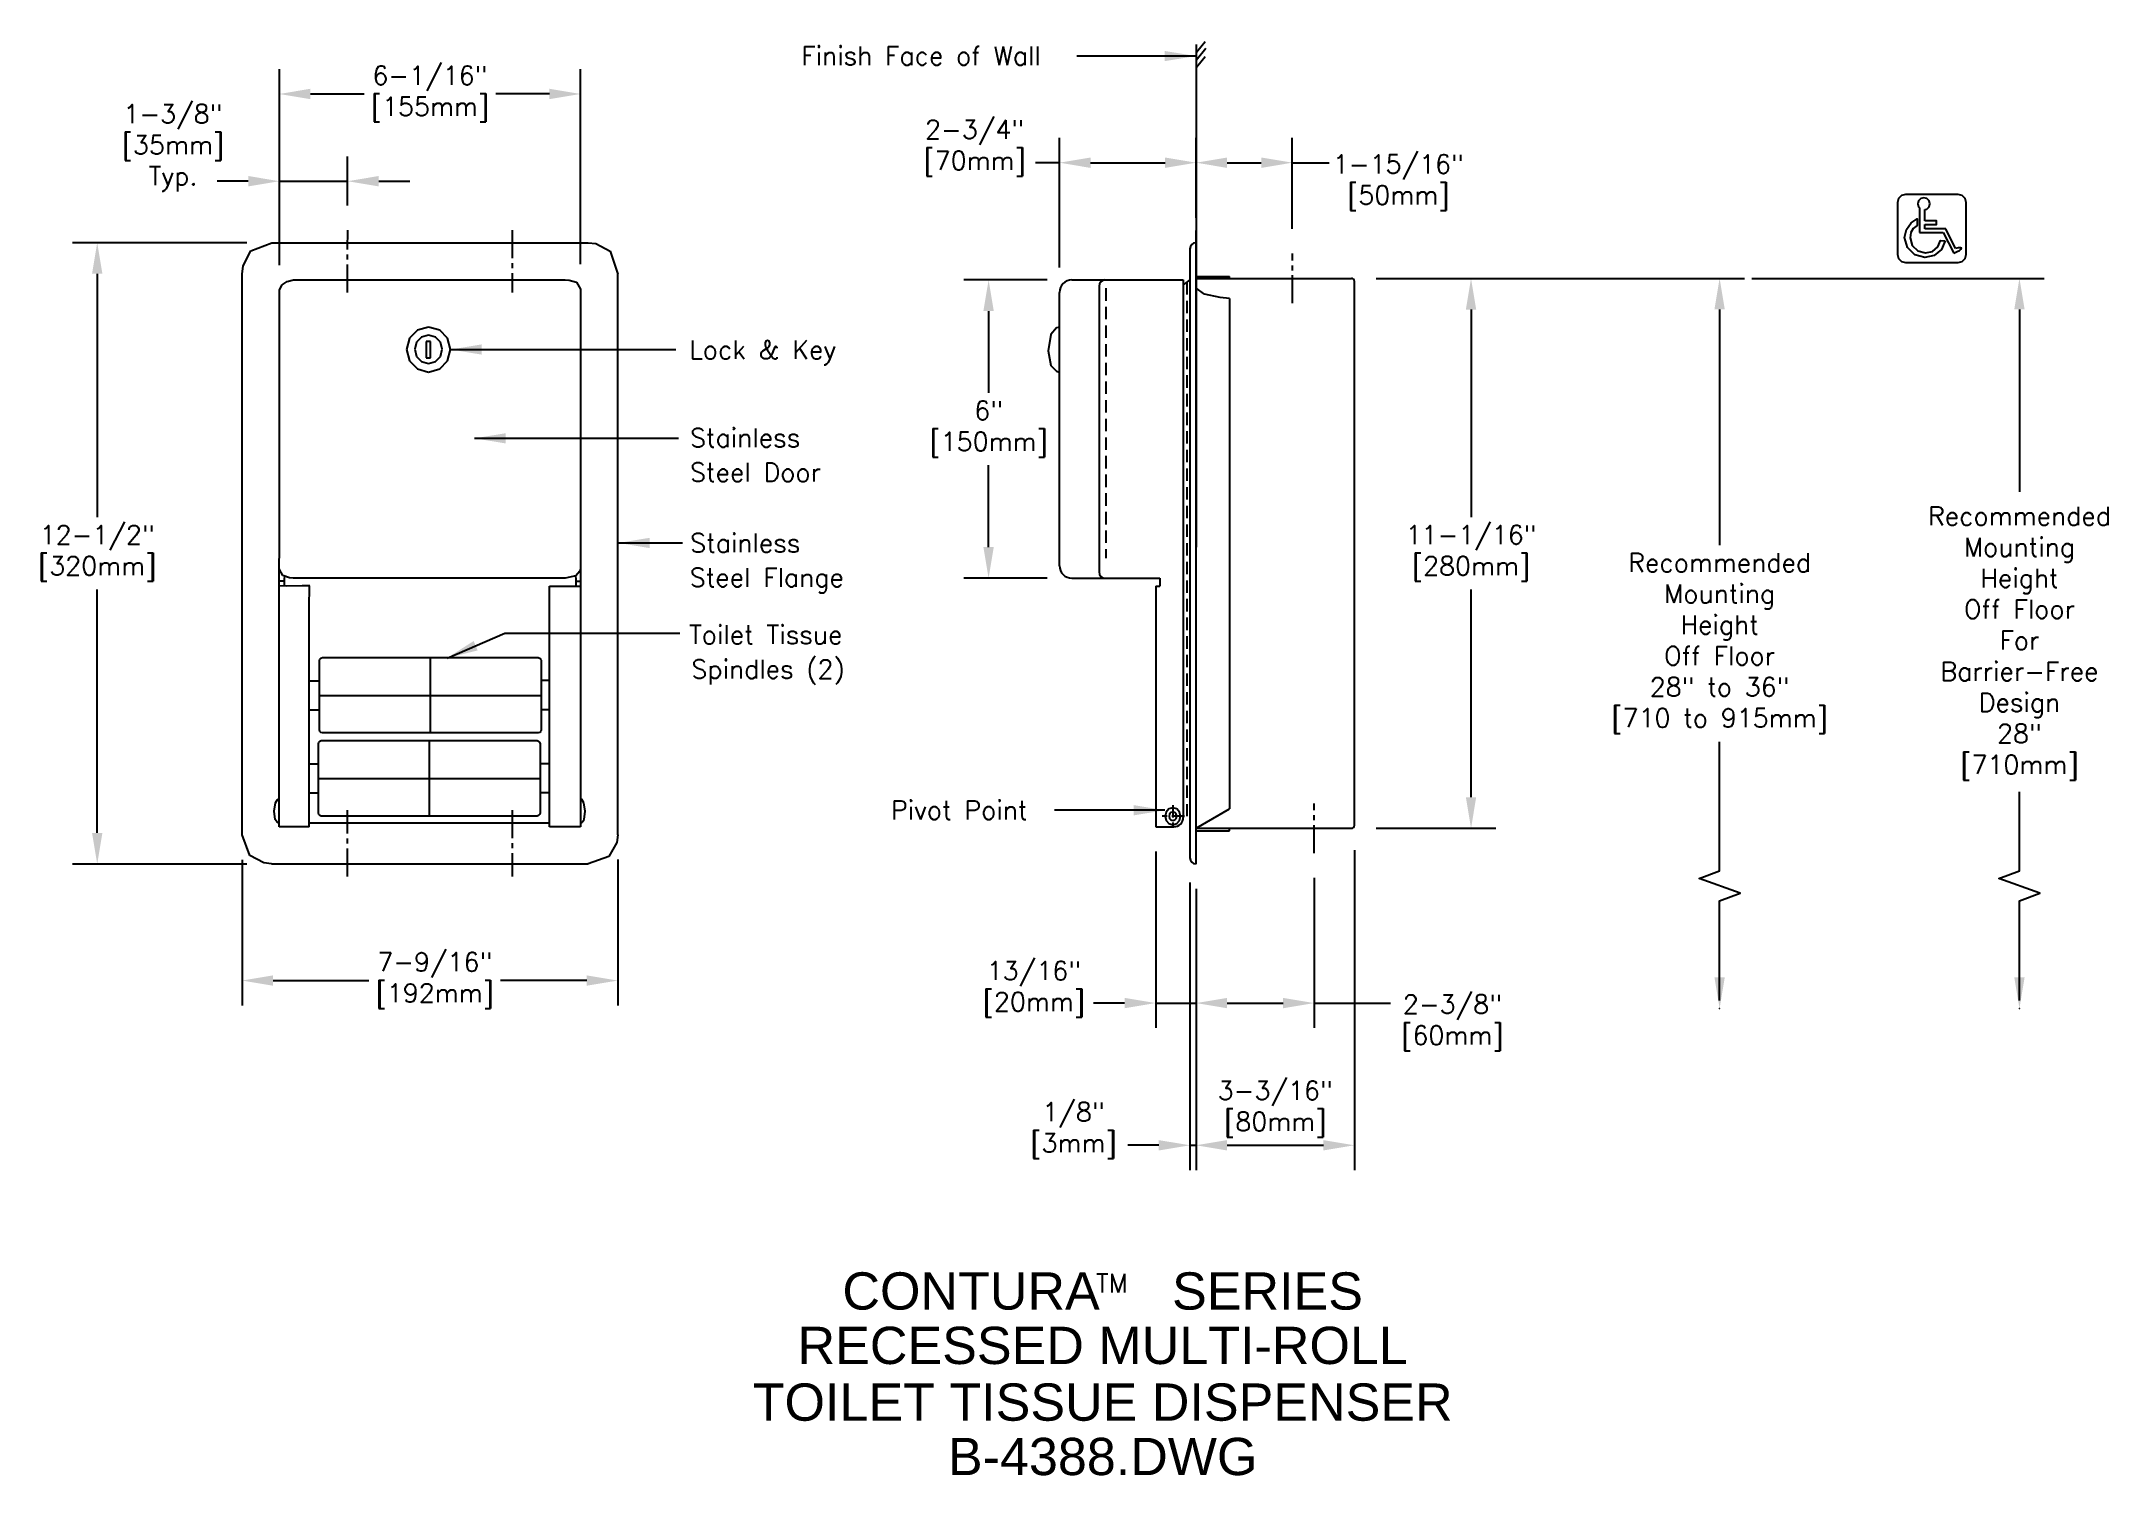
# Model space of a CAD drawing. Extents: x 138 to 179.6, y 17.5 to 46.4.
import ezdxf
from ezdxf.enums import TextEntityAlignment as Align

# ---------------------------------------------------------------- set-up
doc = ezdxf.new("R2010")
doc.units = 0
doc.header["$MEASUREMENT"] = 0
doc.header["$PDMODE"] = 35
doc.header["$PDSIZE"] = 0.000315
doc.linetypes.add('CENTER2', pattern=[1.125, 0.75, -0.125, 0.125, -0.125])
doc.linetypes.add('HIDDEN2', pattern=[0.1875, 0.125, -0.0625])
doc.layers.get('0').update_dxf_attribs({"linetype": 'CONTINUOUS'})
doc.layers.get('DEFPOINTS').update_dxf_attribs({"linetype": 'CONTINUOUS'})
for name, color, linetype in [('DETAIL', 4, 'CONTINUOUS'), ('DIM', 1, 'CONTINUOUS'), ('TEXT', 2, 'CONTINUOUS')]:
    doc.layers.add(name, color=color, linetype=linetype)
doc.styles.add('ARIAL_5', font='ARIAL.TTF', dxfattribs={"height": 5})
doc.styles.add('DIM_S_8', font='simplex.shx', dxfattribs={"height": 0.375})
doc.dimstyles.new('DIM_S_7', dxfattribs={"dimtxt": 0.12, "dimasz": 0.625, "dimexe": 0.5, "dimexo": 0.5, "dimgap": 0.09375, "dimtad": 1, "dimtih": 1, "dimtoh": 1, "dimdec": 4, "dimrnd": 0.0625, "dimzin": 0, "dimtxsty": 'DIM_S_8', "dimcen": 0.09375, "dimaunit": 1, "dimazin": 3, "dimtfac": 1, "dimtdec": 4, "dimtofl": 0, "dimtmove": 0, "dimatfit": 3, "dimtolj": 1, "dimtzin": 0})

# ---------------------------------------------------------------- blocks, each defined once
blk = doc.blocks.new('TBLK_TX')
blk = doc.blocks.new('*D1')
at = {"color": 0, "linetype": 'BYBLOCK'}
for p, q in [((144.701, 42.31), (141.188, 42.31)), ((141.688, 41.685), (141.688, 36.788)), ((141.688, 30.435), (141.688, 35.333)), ((144.699, 29.81), (141.188, 29.81))]:
    blk.add_line(p, q, dxfattribs=at)
for points in [[(141.584, 41.685), (141.793, 41.685), (141.688, 42.31)], [(141.584, 30.435), (141.793, 30.435), (141.688, 29.81)]]:
    blk.add_solid(points, dxfattribs=at)
at = {"layer": 'DEFPOINTS', "color": 0, "linetype": 'BYBLOCK'}
for p in [(145.201, 42.31), (141.688, 29.81), (145.199, 29.81)]:
    blk.add_point(p, dxfattribs=at)
at = {"color": 0, "linetype": 'BYBLOCK', "insert": (141.688, 36.06), "char_height": 0.375, "attachment_point": 5, "style": 'DIM_S_8'}
blk.add_mtext('\\A1;12-1/2"\\P[320mm]', dxfattribs=at)
blk = doc.blocks.new('*D2')
at = {"color": 0, "linetype": 'BYBLOCK'}
for p, q in [((145.354, 41.861), (145.354, 45.802)), ((151.416, 41.875), (151.416, 45.802)), ((145.979, 45.302), (147.059, 45.302)), ((150.791, 45.302), (149.711, 45.302))]:
    blk.add_line(p, q, dxfattribs=at)
for points in [[(145.979, 45.407), (145.979, 45.198), (145.354, 45.302)], [(150.791, 45.407), (150.791, 45.198), (151.416, 45.302)]]:
    blk.add_solid(points, dxfattribs=at)
at = {"layer": 'DEFPOINTS', "color": 0, "linetype": 'BYBLOCK'}
for p in [(151.416, 45.302), (145.354, 41.361), (151.416, 41.375)]:
    blk.add_point(p, dxfattribs=at)
at = {"color": 0, "linetype": 'BYBLOCK', "insert": (148.385, 45.302), "char_height": 0.375, "attachment_point": 5, "style": 'DIM_S_8'}
blk.add_mtext('\\A1;6-1/16"\\P[155mm]', dxfattribs=at)
blk = doc.blocks.new('*D3')
at = {"color": 0, "linetype": 'BYBLOCK'}
for p, q in [((145.354, 41.861), (145.354, 44.047)), ((146.729, 43.06), (146.729, 44.047)), ((144.729, 43.547), (144.104, 43.547)), ((145.354, 43.547), (146.729, 43.547)), ((147.354, 43.547), (147.979, 43.547))]:
    blk.add_line(p, q, dxfattribs=at)
for points in [[(144.729, 43.652), (144.729, 43.443), (145.354, 43.547)], [(147.354, 43.652), (147.354, 43.443), (146.729, 43.547)]]:
    blk.add_solid(points, dxfattribs=at)
at = {"layer": 'DEFPOINTS', "color": 0, "linetype": 'BYBLOCK'}
for p in [(146.729, 43.547), (146.729, 42.56), (145.354, 41.361)]:
    blk.add_point(p, dxfattribs=at)
at = {"color": 0, "linetype": 'BYBLOCK', "insert": (143.213, 44.216), "char_height": 0.375, "attachment_point": 5, "style": 'DIM_S_8'}
blk.add_mtext('\\A1;1-3/8"\\P[35mm]\\PTyp.', dxfattribs=at)
blk = doc.blocks.new('*D4')
at = {"color": 0, "linetype": 'BYBLOCK'}
for p, q in [((144.603, 29.896), (144.603, 26.965)), ((152.166, 29.898), (152.166, 26.965)), ((145.228, 27.465), (147.156, 27.465)), ((151.541, 27.465), (149.808, 27.465))]:
    blk.add_line(p, q, dxfattribs=at)
for points in [[(145.228, 27.569), (145.228, 27.361), (144.603, 27.465)], [(151.541, 27.569), (151.541, 27.361), (152.166, 27.465)]]:
    blk.add_solid(points, dxfattribs=at)
at = {"layer": 'DEFPOINTS', "color": 0, "linetype": 'BYBLOCK'}
for p in [(144.603, 30.396), (152.166, 30.398), (152.166, 27.465)]:
    blk.add_point(p, dxfattribs=at)
at = {"color": 0, "linetype": 'BYBLOCK', "insert": (148.482, 27.465), "char_height": 0.375, "attachment_point": 5, "style": 'DIM_S_8'}
blk.add_mtext('\\A1;7-9/16"\\P[192mm]', dxfattribs=at)
blk = doc.blocks.new('*D5')
at = {"color": 0, "linetype": 'BYBLOCK'}
for p, q in [((158.243, 41.561), (156.567, 41.561)), ((157.067, 40.936), (157.067, 39.288)), ((157.067, 36.186), (157.067, 37.833)), ((158.243, 35.561), (156.567, 35.561))]:
    blk.add_line(p, q, dxfattribs=at)
for points in [[(156.962, 40.936), (157.171, 40.936), (157.067, 41.561)], [(156.962, 36.186), (157.171, 36.186), (157.067, 35.561)]]:
    blk.add_solid(points, dxfattribs=at)
at = {"layer": 'DEFPOINTS', "color": 0, "linetype": 'BYBLOCK'}
for p in [(158.743, 41.561), (157.067, 35.561), (158.743, 35.561)]:
    blk.add_point(p, dxfattribs=at)
at = {"color": 0, "linetype": 'BYBLOCK', "insert": (157.067, 38.561), "char_height": 0.375, "attachment_point": 5, "style": 'DIM_S_8'}
blk.add_mtext('\\A1;6"\\P[150mm]', dxfattribs=at)
blk = doc.blocks.new('*D6')
at = {"color": 0, "linetype": 'BYBLOCK'}
for p, q in [((158.493, 41.811), (158.493, 44.42)), ((161.243, 42.81), (161.243, 44.42)), ((159.118, 43.92), (160.618, 43.92))]:
    blk.add_line(p, q, dxfattribs=at)
for points in [[(159.118, 44.024), (159.118, 43.815), (158.493, 43.92)], [(160.618, 44.024), (160.618, 43.815), (161.243, 43.92)]]:
    blk.add_solid(points, dxfattribs=at)
at = {"layer": 'DEFPOINTS', "color": 0, "linetype": 'BYBLOCK'}
for p in [(161.243, 43.92), (161.243, 42.31), (158.493, 41.311)]:
    blk.add_point(p, dxfattribs=at)
at = {"color": 0, "linetype": 'BYBLOCK', "insert": (156.785, 44.214), "char_height": 0.375, "attachment_point": 5, "style": 'DIM_S_8'}
blk.add_mtext('\\A1;2-3/4"\\P[70mm]', dxfattribs=at)
blk = doc.blocks.new('*D7')
at = {"color": 0, "linetype": 'BYBLOCK'}
for p, q in [((161.243, 42.81), (161.243, 44.42)), ((163.18, 42.591), (163.18, 44.42)), ((161.868, 43.92), (162.555, 43.92))]:
    blk.add_line(p, q, dxfattribs=at)
for points in [[(161.868, 44.024), (161.868, 43.815), (161.243, 43.92)], [(162.555, 44.024), (162.555, 43.815), (163.18, 43.92)]]:
    blk.add_solid(points, dxfattribs=at)
at = {"layer": 'DEFPOINTS', "color": 0, "linetype": 'BYBLOCK'}
for p in [(163.18, 43.92), (161.243, 42.31), (163.18, 42.091)]:
    blk.add_point(p, dxfattribs=at)
at = {"color": 0, "linetype": 'BYBLOCK', "insert": (165.313, 43.518), "char_height": 0.375, "attachment_point": 5, "style": 'DIM_S_8'}
blk.add_mtext('\\A1;1-15/16"\\P[50mm]', dxfattribs=at)
blk = doc.blocks.new('*D8')
at = {"color": 0, "linetype": 'BYBLOCK'}
for p, q in [((164.868, 41.591), (167.277, 41.591)), ((166.777, 40.966), (166.777, 36.788)), ((166.777, 31.154), (166.777, 35.333)), ((164.868, 30.529), (167.277, 30.529))]:
    blk.add_line(p, q, dxfattribs=at)
for points in [[(166.673, 40.966), (166.881, 40.966), (166.777, 41.591)], [(166.673, 31.154), (166.881, 31.154), (166.777, 30.529)]]:
    blk.add_solid(points, dxfattribs=at)
at = {"layer": 'DEFPOINTS', "color": 0, "linetype": 'BYBLOCK'}
for p in [(164.368, 41.591), (164.368, 30.529), (166.777, 30.529)]:
    blk.add_point(p, dxfattribs=at)
at = {"color": 0, "linetype": 'BYBLOCK', "insert": (166.777, 36.06), "char_height": 0.375, "attachment_point": 5, "style": 'DIM_S_8'}
blk.add_mtext('\\A1;11-1/16"\\P[280mm]', dxfattribs=at)
blk = doc.blocks.new('*D9')
at = {"color": 0, "linetype": 'BYBLOCK'}
for p, q in [((161.118, 29.435), (161.118, 23.651)), ((161.243, 29.31), (161.243, 23.651)), ((160.493, 24.151), (159.868, 24.151)), ((161.118, 24.151), (161.243, 24.151)), ((161.868, 24.151), (162.493, 24.151))]:
    blk.add_line(p, q, dxfattribs=at)
for points in [[(160.493, 24.255), (160.493, 24.047), (161.118, 24.151)], [(161.868, 24.255), (161.868, 24.047), (161.243, 24.151)]]:
    blk.add_solid(points, dxfattribs=at)
at = {"layer": 'DEFPOINTS', "color": 0, "linetype": 'BYBLOCK'}
for p in [(161.118, 29.935), (161.243, 29.81), (161.243, 24.151)]:
    blk.add_point(p, dxfattribs=at)
at = {"color": 0, "linetype": 'BYBLOCK', "insert": (158.776, 24.448), "char_height": 0.375, "attachment_point": 5, "style": 'DIM_S_8'}
blk.add_mtext('\\A1;1/8"\\P[3mm]', dxfattribs=at)
blk = doc.blocks.new('*D10')
at = {"color": 0, "linetype": 'BYBLOCK'}
for p, q in [((163.618, 29.529), (163.618, 26.512)), ((161.243, 29.31), (161.243, 26.512)), ((161.868, 27.012), (162.993, 27.012))]:
    blk.add_line(p, q, dxfattribs=at)
for points in [[(161.868, 27.116), (161.868, 26.908), (161.243, 27.012)], [(162.993, 27.116), (162.993, 26.908), (163.618, 27.012)]]:
    blk.add_solid(points, dxfattribs=at)
at = {"layer": 'DEFPOINTS', "color": 0, "linetype": 'BYBLOCK'}
for p in [(163.618, 30.029), (161.243, 29.81), (163.618, 27.012)]:
    blk.add_point(p, dxfattribs=at)
at = {"color": 0, "linetype": 'BYBLOCK', "insert": (166.402, 26.614), "char_height": 0.375, "attachment_point": 5, "style": 'DIM_S_8'}
blk.add_mtext('\\A1;2-3/8"\\P[60mm]', dxfattribs=at)
blk = doc.blocks.new('*D11')
at = {"color": 0, "linetype": 'BYBLOCK'}
for p, q in [((164.43, 30.091), (164.43, 23.651)), ((161.243, 29.31), (161.243, 23.651)), ((161.868, 24.151), (163.805, 24.151))]:
    blk.add_line(p, q, dxfattribs=at)
for points in [[(161.868, 24.255), (161.868, 24.047), (161.243, 24.151)], [(163.805, 24.255), (163.805, 24.047), (164.43, 24.151)]]:
    blk.add_solid(points, dxfattribs=at)
at = {"layer": 'DEFPOINTS', "color": 0, "linetype": 'BYBLOCK'}
for p in [(164.43, 30.591), (161.243, 29.81), (164.43, 24.151)]:
    blk.add_point(p, dxfattribs=at)
at = {"color": 0, "linetype": 'BYBLOCK', "insert": (162.836, 24.879), "char_height": 0.375, "attachment_point": 5, "style": 'DIM_S_8'}
blk.add_mtext('\\A1;3-3/16"\\P[80mm]', dxfattribs=at)
blk = doc.blocks.new('*D12')
at = {"color": 0, "linetype": 'BYBLOCK'}
for p, q in [((160.43, 30.06), (160.43, 26.512)), ((161.243, 29.31), (161.243, 26.512)), ((159.805, 27.012), (159.18, 27.012)), ((160.43, 27.012), (161.243, 27.012)), ((161.868, 27.012), (162.493, 27.012))]:
    blk.add_line(p, q, dxfattribs=at)
for points in [[(159.805, 27.116), (159.805, 26.908), (160.43, 27.012)], [(161.868, 27.116), (161.868, 26.908), (161.243, 27.012)]]:
    blk.add_solid(points, dxfattribs=at)
at = {"layer": 'DEFPOINTS', "color": 0, "linetype": 'BYBLOCK'}
for p in [(160.43, 30.56), (161.243, 29.81), (161.243, 27.012)]:
    blk.add_point(p, dxfattribs=at)
at = {"color": 0, "linetype": 'BYBLOCK', "insert": (157.978, 27.289), "char_height": 0.375, "attachment_point": 5, "style": 'DIM_S_8'}
blk.add_mtext('\\A1;13/16"\\P[20mm]', dxfattribs=at)
blk = doc.blocks.new('ADA')
at = {"layer": 'DETAIL', "linetype": 'CONTINUOUS'}
for p, q in [((1.017, 0.853), (0.492, 0.853)), ((1.261, 0.358), (1.017, 0.853)), ((1.215, 0.235), (1.3, 0.278)), ((1.3, 0.278), (1.299, 0.282))]:
    blk.add_line(p, q, dxfattribs=at)
for points in [[(1.328, 0), (1.431, 0.028), (1.503, 0.1), (1.531, 0.202), (1.531, 1.514), (1.503, 1.616), (1.431, 1.688), (1.328, 1.716), (0, 1.716), (-0.102, 1.688), (-0.175, 1.616), (-0.203, 1.514), (-0.203, 0.202), (-0.175, 0.1), (-0.102, 0.028), (0, 0)], [(0.997, 0.551), (0.905, 0.333), (0.727, 0.181), (0.491, 0.125), (0.233, 0.194), (0.049, 0.378), (-0.021, 0.635), (0.026, 0.833), (0.142, 1), (0.293, 1.1), (0.295, 0.934), (0.193, 0.86), (0.137, 0.758), (0.12, 0.624), (0.172, 0.431), (0.31, 0.294), (0.504, 0.242), (0.68, 0.282), (0.814, 0.393), (0.883, 0.555)]]:
    blk.add_lwpolyline(points, close=True, dxfattribs=at)
for points in [[(0.492, 1.332), (0.54, 1.345), (0.595, 1.4), (0.616, 1.477), (0.595, 1.554), (0.54, 1.609), (0.463, 1.629), (0.386, 1.609), (0.331, 1.554), (0.31, 1.477), (0.331, 1.4), (0.355, 1.376)], [(0.355, 1.376), (0.355, 0.757)], [(0.492, 1.051), (0.492, 1.332)], [(0.492, 0.955), (0.78, 0.955), (0.78, 1.051), (0.492, 1.051)], [(0.355, 0.757), (0.492, 0.757)], [(0.492, 0.853), (0.492, 0.955)], [(0.492, 0.757), (0.948, 0.757)], [(0.948, 0.757), (1.215, 0.235)], [(1.299, 0.282), (1.359, 0.307), (1.398, 0.335), (1.407, 0.361), (1.382, 0.375), (1.329, 0.374), (1.261, 0.358)]]:
    blk.add_lwpolyline(points, dxfattribs=at)

msp = doc.modelspace()

# ---------------------------------------------------------------- linework, layer by layer
at = {"layer": 'DETAIL', "linetype": 'CENTER2', "ltscale": 0.75}
for p, q in [((144.16672, 41.3108), (144.16704, 42.56011)), ((147.47934, 42.56011), (147.47934, 41.31063)), ((163.18024, 41.09149), (163.18024, 42.09149)), ((144.16363, 29.56036), (144.16398, 30.89041)), ((147.47934, 30.89041), (147.47934, 29.56036)), ((163.61774, 30.02899), (163.61774, 31.02899))]:
    msp.add_line(p, q, dxfattribs=at)
at = {"layer": 'DETAIL', "linetype": 'CONTINUOUS'}
for p, q in [((161.24274, 29.81036), (161.24274, 42.55883)), ((142.06323, 41.8426), (142.21814, 42.14609)), ((142.21814, 42.14609), (142.63864, 42.31011)), ((142.63864, 42.31011), (149.00615, 42.31011)), ((149.00615, 42.31011), (149.16104, 42.29634)), ((149.16104, 42.29634), (149.4487, 42.14202)), ((149.4487, 42.14202), (149.60359, 41.67768)), ((161.11774, 42.18511), (161.11774, 29.93536)), ((142.04109, 41.67929), (142.06323, 41.8426)), ((142.04109, 30.39612), (142.04109, 41.67929)), ((149.60359, 30.39829), (149.60359, 41.67768)), ((161.24274, 41.62739), (161.91555, 41.62739)), ((161.24274, 41.59149), (164.36774, 41.59149)), ((161.91555, 41.59149), (161.91555, 41.62739)), ((142.78889, 30.55922), (142.79173, 41.36121)), ((142.79173, 41.36121), (142.84922, 41.45983)), ((142.84922, 41.45983), (142.94866, 41.53277)), ((142.94866, 41.53277), (143.07677, 41.56086)), ((143.07677, 41.56086), (148.54564, 41.56057)), ((148.54564, 41.56057), (148.62542, 41.55731)), ((148.62542, 41.55731), (148.7738, 41.51291)), ((148.7738, 41.51291), (148.85434, 41.37543)), ((148.85434, 41.37543), (148.85434, 30.55961)), ((158.49274, 35.81057), (158.49274, 41.31057)), ((158.74274, 41.56057), (160.98536, 41.56057)), ((159.289, 41.43557), (159.289, 35.68557)), ((160.98536, 41.56057), (160.98536, 30.74711)), ((161.91408, 41.1879), (161.91408, 30.92161)), ((164.43024, 30.59149), (164.43024, 41.52899)), ((145.41096, 40.38963), (145.35029, 40.16103)), ((145.57036, 40.55212), (145.41096, 40.38963)), ((145.65448, 40.40971), (145.55489, 40.30813)), ((145.7946, 40.61396), (145.57036, 40.55212)), ((145.7946, 40.44837), (145.65448, 40.40971)), ((146.01889, 40.55212), (145.7946, 40.61396)), ((145.9348, 40.40971), (145.7946, 40.44837)), ((146.03442, 40.30813), (145.9348, 40.40971)), ((146.17827, 40.38963), (146.01889, 40.55212)), ((146.23891, 40.16103), (146.17827, 40.38963)), ((145.35029, 40.16103), (145.41096, 39.93243)), ((145.41096, 39.93243), (145.57036, 39.76994)), ((145.55489, 40.30813), (145.51699, 40.16525)), ((145.51699, 40.16525), (145.55489, 40.02238)), ((145.55489, 40.02238), (145.65448, 39.9208)), ((145.83323, 40.32558), (145.74902, 40.32558)), ((145.74902, 40.32558), (145.74902, 39.99637)), ((145.74902, 39.99637), (145.83323, 39.99637)), ((145.83323, 39.99637), (145.83323, 40.32558)), ((145.9348, 39.9208), (146.03442, 40.02238)), ((146.01889, 39.76994), (146.17827, 39.93243)), ((146.07233, 40.16525), (146.03442, 40.30813)), ((146.03442, 40.02238), (146.07233, 40.16525)), ((146.17827, 39.93243), (146.23891, 40.16103)), ((145.57036, 39.76994), (145.7946, 39.7081)), ((145.65448, 39.9208), (145.7946, 39.88213)), ((145.7946, 39.88213), (145.9348, 39.9208)), ((145.7946, 39.7081), (146.01889, 39.76994)), ((142.86282, 35.61572), (142.78957, 35.7467)), ((142.94555, 35.40291), (142.79019, 35.4061)), ((142.89128, 35.49905), (142.79022, 35.49905)), ((142.99805, 35.56746), (142.86282, 35.61572)), ((142.89247, 35.60514), (142.88827, 35.53996)), ((142.88827, 35.53996), (142.88977, 35.45267)), ((142.88977, 35.45267), (142.89128, 35.4056)), ((143.25239, 35.40369), (142.94555, 35.40291)), ((143.07037, 35.56057), (142.99805, 35.56746)), ((148.54497, 35.56057), (143.07037, 35.56057)), ((143.40271, 35.40387), (143.25239, 35.40369)), ((143.3941, 34.99556), (143.39745, 35.37394)), ((143.39745, 35.37394), (143.39858, 35.40386)), ((148.23051, 35.40273), (148.4042, 35.4019)), ((148.2309, 35.37379), (148.23082, 35.40273)), ((148.23119, 34.99732), (148.2309, 35.37379)), ((148.4042, 35.4019), (148.69968, 35.40196)), ((148.76223, 35.60897), (148.54497, 35.56057)), ((148.69968, 35.40196), (148.85613, 35.40216)), ((148.7555, 35.60714), (148.75976, 35.54003)), ((148.7568, 35.49905), (148.8557, 35.49905)), ((148.75828, 35.45269), (148.7568, 35.4056)), ((148.75976, 35.54003), (148.75828, 35.45269)), ((148.84232, 35.69883), (148.76223, 35.60897)), ((148.85434, 35.74716), (148.84232, 35.69883)), ((158.74274, 35.56057), (160.51532, 35.56057)), ((160.43024, 35.40196), (160.43024, 30.55961)), ((160.43024, 35.40196), (160.51532, 35.40196)), ((160.51532, 35.56057), (160.51532, 35.40196)), ((143.39229, 34.43835), (143.3941, 34.99556)), ((148.23138, 34.44255), (148.23119, 34.99732)), ((143.39169, 33.76217), (143.39229, 34.43835)), ((148.23151, 33.76891), (148.23138, 34.44255)), ((143.39191, 33.02689), (143.39169, 33.76217)), ((143.59844, 33.9023), (143.6066, 33.93283)), ((143.59844, 32.50747), (143.59844, 33.9023)), ((143.6066, 33.93283), (143.62799, 33.95458)), ((143.62799, 33.95458), (143.65798, 33.96286)), ((143.65798, 33.96286), (148.00074, 33.96286)), ((145.82929, 33.96286), (145.82929, 32.4468)), ((148.00074, 33.96286), (148.03067, 33.95458)), ((148.03067, 33.95458), (148.052, 33.93283)), ((148.052, 33.93283), (148.06013, 33.9023)), ((148.06013, 33.9023), (148.06013, 32.50747)), ((148.23158, 33.03582), (148.23151, 33.76891)), ((143.59844, 33.48911), (143.39177, 33.48911)), ((143.59844, 32.91007), (143.59844, 33.48911)), ((148.23154, 33.49965), (148.06013, 33.49965)), ((148.06013, 33.49965), (148.06013, 32.92061)), ((143.39259, 32.29237), (143.39191, 33.02689)), ((143.39202, 32.91007), (143.59844, 32.91007)), ((143.59844, 33.19961), (148.06013, 33.19961)), ((148.06013, 32.92061), (148.23159, 32.92061)), ((148.2316, 32.30275), (148.23158, 33.03582)), ((143.6066, 32.47691), (143.59844, 32.50747)), ((143.62799, 32.45511), (143.6066, 32.47691)), ((143.65798, 32.4468), (143.62799, 32.45511)), ((148.00074, 32.4468), (143.65798, 32.4468)), ((148.03067, 32.45511), (148.00074, 32.4468)), ((148.052, 32.47691), (148.03067, 32.45511)), ((148.06013, 32.50747), (148.052, 32.47691)), ((143.39338, 31.61846), (143.39259, 32.29237)), ((143.5772, 32.23095), (143.58536, 32.26149)), ((143.5772, 30.83613), (143.5772, 32.23095)), ((143.58536, 32.26149), (143.60674, 32.28324)), ((143.60674, 32.28324), (143.6367, 32.29152)), ((143.6367, 32.29152), (147.97939, 32.29152)), ((145.80805, 32.29152), (145.80805, 30.77546)), ((147.97939, 32.29152), (148.00936, 32.28324)), ((148.00936, 32.28324), (148.03074, 32.26149)), ((148.03074, 32.26149), (148.03889, 32.23095)), ((148.03889, 32.23095), (148.03889, 30.83613)), ((148.2316, 31.62911), (148.2316, 32.30275)), ((143.57709, 31.81776), (143.39315, 31.81776)), ((143.39391, 31.06503), (143.39338, 31.61846)), ((143.57709, 31.23872), (143.57709, 31.81776)), ((148.2316, 31.82831), (148.03889, 31.82831)), ((148.03889, 31.82831), (148.03889, 31.24927)), ((148.23158, 31.07435), (148.2316, 31.62911)), ((143.39374, 31.23872), (143.57709, 31.23872)), ((143.57709, 31.52827), (148.03889, 31.52827)), ((148.03889, 31.24927), (148.23159, 31.24927)), ((142.68887, 30.87234), (142.71169, 31.04267)), ((142.70971, 30.70847), (142.68887, 30.87234)), ((142.71169, 31.04267), (142.75555, 31.10809)), ((142.75555, 31.10809), (142.77931, 31.11876)), ((143.39381, 30.69194), (143.39391, 31.06503)), ((143.58536, 30.80557), (143.5772, 30.83613)), ((143.60674, 30.78377), (143.58536, 30.80557)), ((143.6367, 30.77546), (143.60674, 30.78377)), ((148.00936, 30.78377), (147.97939, 30.77546)), ((148.03074, 30.80557), (148.00936, 30.78377)), ((148.03889, 30.83613), (148.03074, 30.80557)), ((148.23156, 30.69791), (148.23158, 31.07435)), ((148.87916, 31.1075), (148.85537, 31.11816)), ((148.92303, 31.04209), (148.87916, 31.1075)), ((148.94582, 30.87177), (148.92303, 31.04209)), ((148.92499, 30.70789), (148.94582, 30.87177)), ((142.19688, 29.98233), (142.04109, 30.39612)), ((142.74692, 30.64902), (142.70971, 30.70847)), ((142.76681, 30.64098), (142.74692, 30.64902)), ((143.39229, 30.55752), (142.78862, 30.55894)), ((143.39273, 30.55904), (143.39381, 30.69194)), ((143.39603, 30.64041), (148.23155, 30.64041)), ((147.97939, 30.77546), (143.6367, 30.77546)), ((148.23155, 30.55922), (148.23156, 30.69791)), ((148.39349, 30.55952), (148.23155, 30.55922)), ((148.69431, 30.5599), (148.39349, 30.55952)), ((148.85434, 30.55961), (148.69431, 30.5599)), ((148.85434, 30.63494), (148.88778, 30.64844)), ((148.88778, 30.64844), (148.92499, 30.70789)), ((149.60359, 30.39829), (149.5812, 30.24298)), ((160.43024, 30.55961), (160.79786, 30.55961)), ((161.24274, 30.52899), (164.36774, 30.52899)), ((161.24274, 30.47896), (161.91444, 30.47896)), ((161.91444, 30.47896), (161.91444, 30.52899)), ((142.483, 29.83156), (142.19688, 29.98233)), ((149.42673, 29.96178), (149.00615, 29.81036)), ((149.5812, 30.24298), (149.42673, 29.96178)), ((142.63694, 29.81036), (142.483, 29.83156)), ((142.63694, 29.81036), (149.00615, 29.81036))]:
    msp.add_line(p, q, dxfattribs=at)
at = {"layer": 'DETAIL', "linetype": 'HIDDEN2', "ltscale": 2}
for p, q in [((159.42538, 41.39382), (159.42538, 35.96165)), ((161.0571, 41.51705), (161.0571, 30.77106))]:
    msp.add_line(p, q, dxfattribs=at)
at = {"layer": 'DETAIL', "linetype": 'CONTINUOUS'}
for points in [[(161.2417, 46.29592), (161.24274, 36.18459)], [(161.24192, 45.98583), (161.43698, 46.22595)], [(161.25191, 46.14536), (161.42739, 46.36128)], [(161.25015, 45.8395), (161.42566, 46.05543)], [(161.11774, 41.56057), (160.98536, 41.46556)], [(161.91408, 41.1879), (161.7276, 41.20738), (161.4096, 41.27284), (161.24274, 41.39226)], [(158.49274, 40.61396), (158.43233, 40.59552), (158.32005, 40.46584), (158.26274, 40.1334)], [(158.26274, 40.1334), (158.31962, 39.83841), (158.43212, 39.724), (158.49274, 39.7081)], [(160.77581, 30.94076), (160.69744, 30.91747), (160.64171, 30.85623), (160.62051, 30.77007)], [(160.77581, 30.85546), (160.73662, 30.8438), (160.70875, 30.81316), (160.69814, 30.77007)], [(160.93098, 30.77007), (160.9098, 30.85623), (160.85414, 30.91747), (160.77581, 30.94076)], [(160.85345, 30.77007), (160.84284, 30.81316), (160.81498, 30.8438), (160.77581, 30.85546)], [(161.24274, 30.52899), (161.91468, 30.92197)], [(160.62051, 30.77007), (160.64171, 30.68387), (160.69744, 30.6226), (160.77581, 30.59928)], [(160.69814, 30.77007), (160.70875, 30.72697), (160.73662, 30.69632), (160.77581, 30.68466)], [(160.77581, 30.59928), (160.85414, 30.6226), (160.9098, 30.68387), (160.93098, 30.77007)], [(160.77581, 30.68466), (160.81498, 30.69632), (160.84284, 30.72697), (160.85345, 30.77007)]]:
    msp.add_lwpolyline(points, dxfattribs=at)
at = {"layer": 'DETAIL', "linetype": 'CENTER2', "ltscale": 0.333333}
for points in [[(160.77581, 30.99252), (160.77581, 30.53938)], [(161.00767, 30.77007), (160.53895, 30.77007)]]:
    msp.add_lwpolyline(points, dxfattribs=at)
at = {"layer": 'DETAIL', "linetype": 'CONTINUOUS'}
for centre, radius, start, end in [((161.24274, 42.18511), 0.125, 90, 180), ((164.36774, 41.52899), 0.0625, 0, 90), ((158.74274, 41.31057), 0.25, 90, 180), ((159.414, 41.43557), 0.125, 90, 180), ((158.74274, 35.81057), 0.25, 180, 270), ((159.414, 35.68557), 0.125, 180, 270), ((160.79786, 30.74711), 0.1875, 270, 0), ((164.36774, 30.59149), 0.0625, 270, 0), ((161.24274, 29.93536), 0.125, 180, 270)]:
    msp.add_arc(centre, radius, start, end, dxfattribs=at)
at = {"layer": 'DIM', "linetype": 'CONTINUOUS'}
for p, q in [((158.49274, 43.91962), (158.01165, 43.91962)), ((163.18024, 43.91962), (163.91948, 43.91962)), ((166.39259, 41.59149), (172.2799, 41.59149)), ((172.42712, 41.59149), (178.31443, 41.59149)), ((171.7799, 40.96649), (171.7799, 36.22627)), ((177.81443, 40.96649), (177.81443, 37.29551)), ((171.7799, 29.67053), (171.7799, 32.27091)), ((177.81443, 29.67053), (177.81443, 31.2634)), ((171.7799, 27.53069), (171.7799, 29.07053)), ((177.81443, 27.53069), (177.81443, 29.07053)), ((163.61774, 27.01178), (165.15373, 27.01178))]:
    msp.add_line(p, q, dxfattribs=at)
for points in [[(171.7799, 27.06194), (171.7799, 29.07053), (172.19202, 29.22053), (171.36778, 29.52053), (171.7799, 29.67053), (171.7799, 31.69856)], [(177.81443, 27.06194), (177.81443, 29.07053), (178.22655, 29.22053), (177.40231, 29.52053), (177.81443, 29.67053), (177.81443, 31.2634)]]:
    msp.add_lwpolyline(points, dxfattribs=at)
for p in [(171.7799, 26.90569), (177.81443, 26.90569)]:
    msp.add_point(p, dxfattribs=at)
for points in [[(171.67574, 40.96649), (171.88407, 40.96649), (171.7799, 41.59149)], [(177.71026, 40.96649), (177.9186, 40.96649), (177.81443, 41.59149)], [(171.67574, 27.53069), (171.88407, 27.53069), (171.7799, 26.90569)], [(177.71026, 27.53069), (177.9186, 27.53069), (177.81443, 26.90569)]]:
    msp.add_solid(points, dxfattribs=at)

# ---------------------------------------------------------------- block references
at = {"linetype": 'CONTINUOUS', "xscale": 0.8, "yscale": 0.8, "zscale": 0.8}
msp.add_blockref('ADA', (175.51956, 41.90967), dxfattribs=at)
at = {"layer": 'TEXT', "linetype": 'CONTINUOUS'}
ref = msp.add_blockref('TBLK_TX', (159.36309, 20.84461), dxfattribs=dict(at, xscale=0.15, yscale=0.15, zscale=0.15))
ref.add_attrib('TITLE', 'CONTURA     SERIES', dxfattribs={"layer": '0', "height": 0.75, "style": 'ARIAL_5'}).set_placement((159.36309, 20.84461), align=Align.CENTER)
ref.add_attrib('DWG_NAME', 'RECESSED MULTI-ROLL', dxfattribs={"layer": '0', "height": 0.75, "style": 'ARIAL_5'}).set_placement((159.36309, 19.74998), align=Align.CENTER)
ref = msp.add_blockref('TBLK_TX', (159.36309, 18.6094), dxfattribs=dict(at, xscale=0.15, yscale=0.15, zscale=0.15))
ref.add_attrib('TITLE', 'TOILET TISSUE DISPENSER', dxfattribs={"layer": '0', "height": 0.75, "style": 'ARIAL_5'}).set_placement((159.36309, 18.6094), align=Align.CENTER)
ref.add_attrib('DWG_NAME', 'B-4388.DWG', dxfattribs={"layer": '0', "height": 0.75, "style": 'ARIAL_5'}).set_placement((159.36309, 17.51476), align=Align.CENTER)

# ---------------------------------------------------------------- texts
at = {"layer": 'DIM', "linetype": 'CONTINUOUS', "style": 'DIM_S_8'}
for s, p in [('Finish Face of Wall', (153.29561, 45.88352)), ('Lock & Key', (151.0416, 39.97082)), ('Stainless', (151.05745, 38.19799)), ('Steel Door', (151.0574, 37.50331)), ('Stainless', (151.06038, 36.08141)), ('Steel Flange', (151.05129, 35.38673)), ('Toilet Tissue', (151.03754, 34.23813)), ('Spindles (2)', (151.08424, 33.54343)), ('Pivot Point', (155.10078, 30.70786))]:
    msp.add_text(s, height=0.375, dxfattribs=at).set_placement(p)
at = {"layer": 'DIM', "linetype": 'CONTINUOUS', "char_height": 0.375, "attachment_point": 5, "style": 'DIM_S_8'}
for s, insert in [('Recommended\\PMounting\\PHeight\\POff Floor\\PFor\\PBarrier-Free\\PDesign\\P28"\\P[710mm]', (177.81443, 34.24859)), ('Recommended\\PMounting\\PHeight\\POff Floor\\P28" to 36"\\P[710 to 915mm]', (171.7799, 34.24859))]:
    msp.add_mtext(s, dxfattribs=dict(at, insert=insert))
at = {"layer": 'TEXT', "linetype": 'CONTINUOUS', "style": 'DIM_S_8'}
msp.add_text('TM', height=0.375, dxfattribs=at).set_placement((159.22633, 21.1907))

# ---------------------------------------------------------------- dimensions: what is measured, and where the dimension line sits
at = {"layer": 'DIM', "linetype": 'CONTINUOUS'}
for base, p1, p2, text, picture, middle in [((148.85434, 45.30237), (142.79173, 41.36121), (148.85434, 41.37543), '6-1/16"\\P[155mm]', '*D2', (145.82303, 45.30237)), ((144.16704, 43.54744), (142.79173, 41.36121), (144.16704, 42.56011), '1-3/8"\\P[35mm]\\PTyp.', '*D3', (140.65131, 44.21598)), ((149.60359, 27.4649), (142.04109, 30.39612), (149.60359, 30.39829), '7-9/16"\\P[192mm]', '*D4', (145.92016, 27.4649))]:
    dim = msp.add_linear_dim(base=base, p1=p1, p2=p2, text=text, dimstyle='DIM_S_7', override={"dimpost": '\\X'}, dxfattribs=at)
    dim.commit()
    dim.dimension.update_dxf_attribs({"geometry": picture, "text_midpoint": middle, "dimtype": 160, "insert": (-2.56201, 0)})
for base, p1, p2, text, picture, middle in [((161.24274, 43.91962), (158.49274, 41.31057), (161.24274, 42.31011), '2-3/4"\\P[70mm]', '*D6', (156.7855, 44.21443)), ((163.18024, 43.91962), (161.24274, 42.31011), (163.18024, 42.09149), '1-15/16"\\P[50mm]', '*D7', (165.31284, 43.51803)), ((161.24274, 27.01178), (160.43024, 30.55961), (161.24274, 29.81036), '13/16"\\P[20mm]', '*D12', (157.97846, 27.28897)), ((163.61774, 27.01178), (161.24274, 29.81036), (163.61774, 30.02899), '2-3/8"\\P[60mm]', '*D10', (166.4016, 26.61423)), ((161.24274, 24.1512), (161.11774, 29.93536), (161.24274, 29.81036), '1/8"\\P[3mm]', '*D9', (158.77571, 24.44773))]:
    dim = msp.add_linear_dim(base=base, p1=p1, p2=p2, text=text, dimstyle='DIM_S_7', override={"dimpost": '\\X'}, dxfattribs=at)
    dim.commit()
    dim.dimension.update_dxf_attribs({"geometry": picture, "text_midpoint": middle, "dimtype": 160})
dim = msp.add_linear_dim(base=(139.12636, 29.81036), p1=(142.63864, 42.31011), p2=(142.63694, 29.81036), angle=90, text='12-1/2"\\P[320mm]', dimstyle='DIM_S_7', override={"dimpost": '\\X'}, dxfattribs=at)
dim.commit()
dim.dimension.update_dxf_attribs({"geometry": '*D1', "text_midpoint": (139.12636, 36.06024), "insert": (-2.56201, 0)})
for base, p1, p2, text, picture, middle in [((166.77717, 30.52899), (164.36774, 41.59149), (164.36774, 30.52899), '11-1/16"\\P[280mm]', '*D8', (166.77717, 36.06024)), ((157.06658, 35.56057), (158.74274, 41.56057), (158.74274, 35.56057), '6"\\P[150mm]', '*D5', (157.06658, 38.56057))]:
    dim = msp.add_linear_dim(base=base, p1=p1, p2=p2, angle=90, text=text, dimstyle='DIM_S_7', override={"dimpost": '\\X'}, dxfattribs=at)
    dim.commit()
    dim.dimension.update_dxf_attribs({"geometry": picture, "text_midpoint": middle})
dim = msp.add_linear_dim(base=(164.43024, 24.1512), p1=(161.24274, 29.81036), p2=(164.43024, 30.59149), text='3-3/16"\\P[80mm]', dimstyle='DIM_S_7', override={"dimpost": '\\X'}, dxfattribs=at)
dim.commit()
dim.dimension.update_dxf_attribs({"geometry": '*D11', "text_midpoint": (162.83649, 24.87888)})

# ---------------------------------------------------------------- leaders
for points in [[(161.23633, 46.06531), (158.8424, 46.06531)], [(146.23891, 40.16103), (150.77516, 40.16103)], [(146.72187, 38.37421), (150.8278, 38.37421)], [(149.61708, 36.26945), (150.90676, 36.26945)], [(146.16915, 33.95421), (147.32723, 34.45409), (150.85412, 34.45409)], [(160.61482, 30.8915), (158.39644, 30.8915)]]:
    msp.add_leader(points, dimstyle='DIM_S_7', dxfattribs=at)

doc.saveas('drawing.dxf')
